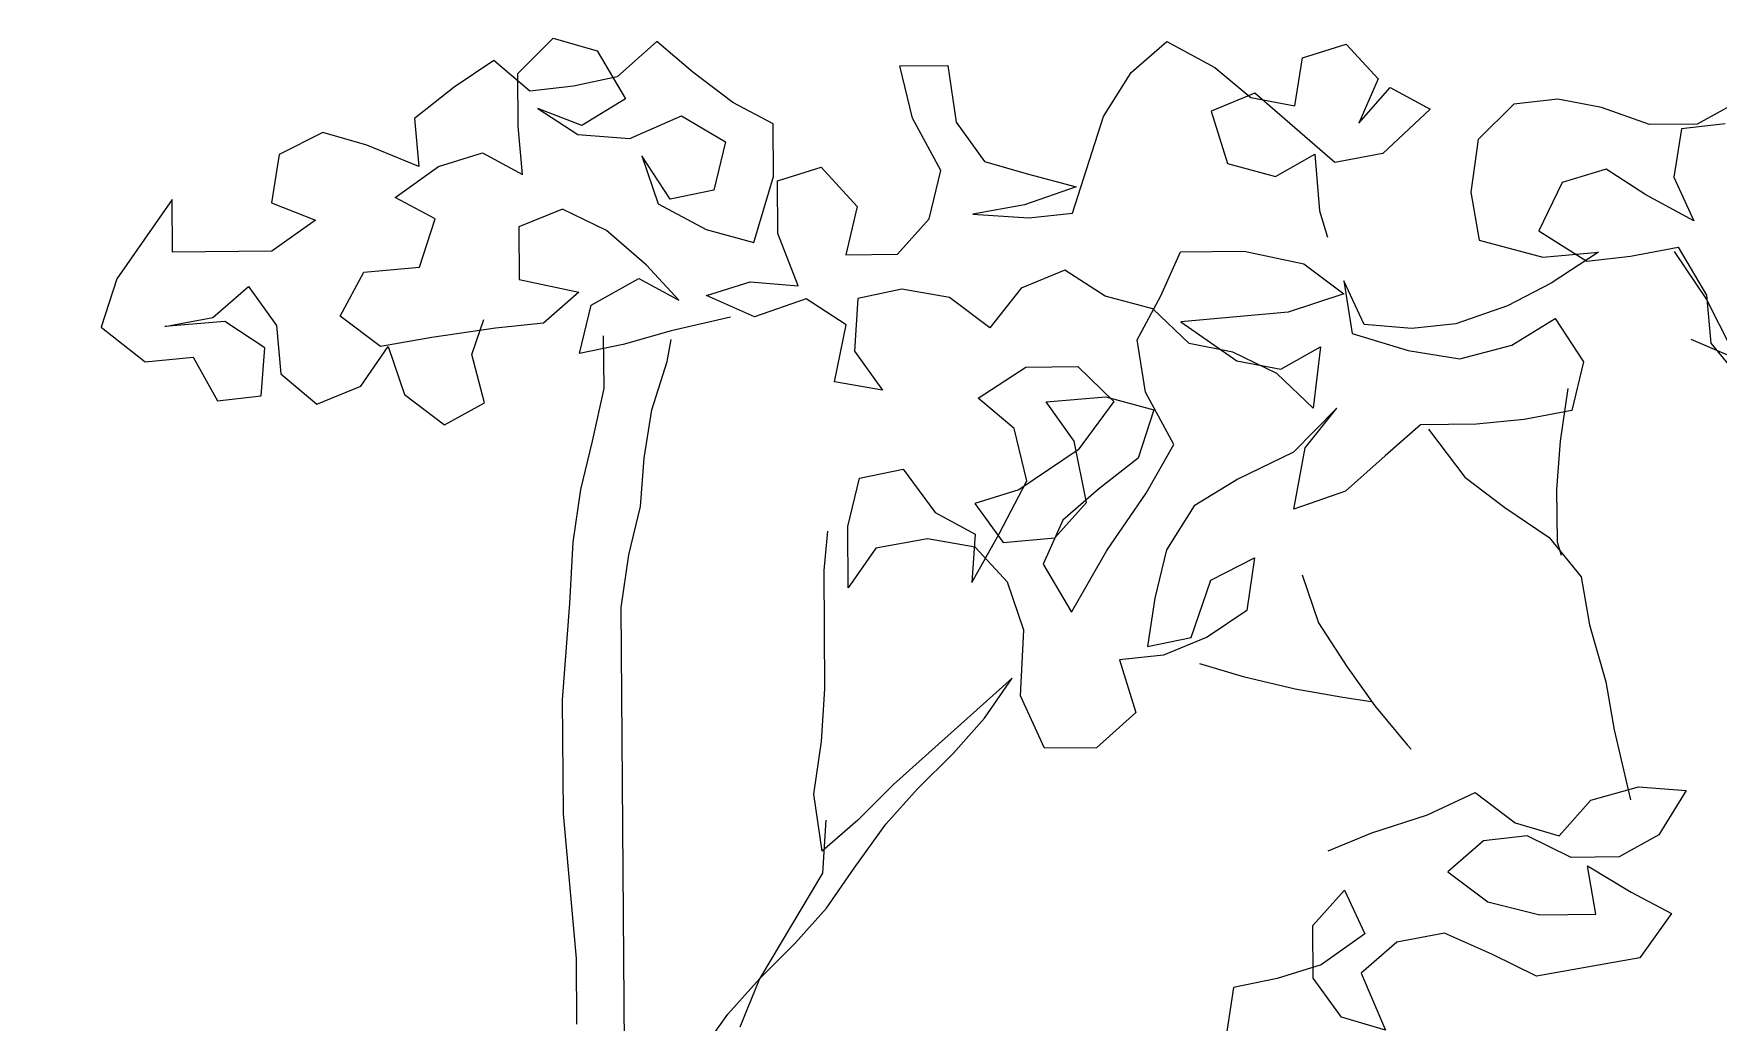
# Model space of a CAD drawing. Header units: millimetres. Extents: x 318905 to 439572, y -5133 to 105868.
# Drawn here: x 427151 to 428179, y 5027 to 5629 of the extents above; entities that cross this region are included whole.
import ezdxf

# ---------------------------------------------------------------- set-up
doc = ezdxf.new("R2010")
doc.units = ezdxf.units.MM
doc.header["$MEASUREMENT"] = 0
doc.layers.add('0_Stylo_No__98', color=154, linetype='Continuous', lineweight=0)
doc.layers.add('INTI_Agencement_Stylo_No__101', color=252, linetype='Continuous', lineweight=0)
doc.styles.add('STYLE_GENERE_3', font='')
doc.styles.get('STYLE_GENERE_3').set_extended_font_data('Arial')
doc.dimstyles.new('STYLE_GENERE__1', dxfattribs={"dimtxt": 200, "dimasz": 142.5, "dimexe": 0.18, "dimexo": 500, "dimgap": 0.09, "dimtad": 0, "dimtih": 1, "dimtoh": 1, "dimlfac": 0.001, "dimzin": 0, "dimdsep": 46, "dimtxsty": 'STYLE_GENERE_3', "dimblk": 'ARROWHEAD_6', "dimblk1": 'ARROWHEAD_6', "dimblk2": 'ARROWHEAD_6', "dimcen": 0.09, "dimclrd": 154, "dimclre": 154, "dimclrt": 154, "dimazin": 0, "dimtfac": 1, "dimtdec": 4, "dimtmove": 0, "dimatfit": 3, "dimfxl": 0, "dimtolj": 1, "dimtzin": 0, "dimarcsym": 0})

# ---------------------------------------------------------------- blocks, each defined once
blk = doc.blocks.new('arbre6[4]', base_point=(427385.8, -574.7))
at = {"layer": 'INTI_Agencement_Stylo_No__101', "linetype": 'Continuous'}
for p, q in [((427446.8, 5605), (427468.5, 5626.6)), ((427468.5, 5626.6), (427495.3, 5618.8)), ((427531.7, 5624.5), (427507.6, 5602.9)), ((427553.8, 5605.9), (427531.7, 5624.5)), ((427821.4, 5605.7), (427843.1, 5624.6)), ((427843.1, 5624.6), (427872.4, 5608.8)), ((427925.9, 5614.7), (427952.6, 5622.9)), ((427952.6, 5622.9), (427972.2, 5601.7)), ((427432.1, 5612.9), (427407.9, 5596.6)), ((427454.1, 5594.3), (427432.1, 5612.9)), ((427495.3, 5618.8), (427512.5, 5589.5)), ((427680.2, 5609.8), (427709.4, 5610)), ((427709.4, 5610), (427714.6, 5575.3)), ((427921.3, 5585.2), (427925.9, 5614.7)), ((427447, 5572.9), (427446.8, 5605)), ((427507.6, 5602.9), (427480.9, 5597.3)), ((427578.2, 5587.4), (427553.8, 5605.9)), ((427687.8, 5577.7), (427680.2, 5609.8)), ((427804.5, 5578.8), (427821.4, 5605.7)), ((427872.4, 5608.8), (427894.5, 5590.3)), ((427972.2, 5601.7), (427960.3, 5574.8)), ((427407.9, 5596.6), (427383.7, 5577.6)), ((427480.9, 5597.3), (427454.1, 5594.3)), ((427512.5, 5589.5), (427485.9, 5573.2)), ((427896.9, 5593), (427870.2, 5582)), ((427894.5, 5590.3), (427921.3, 5585.2)), ((427945.8, 5550.6), (427896.9, 5593)), ((427960.3, 5574.8), (427979.6, 5596.4)), ((427979.6, 5596.4), (428004, 5583.3)), ((427485.9, 5573.2), (427459.1, 5583.7)), ((427459.1, 5583.7), (427483.5, 5567.8)), ((427602.7, 5574.3), (427578.2, 5587.4)), ((427870.2, 5582), (427880.2, 5550)), ((428004, 5583.3), (427975, 5556.2)), ((428055, 5586.4), (428033.3, 5564.8)), ((428081.8, 5589.3), (428055, 5586.4)), ((428108.6, 5584.2), (428081.8, 5589.3)), ((428137.8, 5573.8), (428108.6, 5584.2)), ((428191.3, 5587.6), (428167, 5574)), ((427327.8, 5569.1), (427301.2, 5555.5)), ((427354.6, 5561.3), (427327.8, 5569.1)), ((427383.7, 5577.6), (427386.4, 5548.2)), ((427449.6, 5543.4), (427447, 5572.9)), ((427515.2, 5565.4), (427546.7, 5579.1)), ((427546.7, 5579.1), (427573.6, 5563.3)), ((427602.9, 5542.1), (427602.7, 5574.3)), ((427705.1, 5545.7), (427687.8, 5577.7)), ((427714.6, 5575.3), (427731.8, 5551.3)), ((427785.5, 5519.7), (427804.5, 5578.8)), ((428167, 5574), (428137.8, 5573.8)), ((428157.3, 5571.3), (428152.7, 5541.8)), ((428184.1, 5574.2), (428157.3, 5571.3)), ((427386.4, 5548.2), (427354.6, 5561.3)), ((427483.5, 5567.8), (427515.2, 5565.4)), ((427573.6, 5563.3), (427566.5, 5533.8)), ((428033.3, 5564.8), (428028.7, 5532.6)), ((427301.2, 5555.5), (427296.5, 5526)), ((427371.9, 5529.4), (427398.5, 5548.3)), ((427398.5, 5548.3), (427425.2, 5556.6)), ((427425.2, 5556.6), (427449.6, 5543.4)), ((427539.8, 5528.2), (427522.5, 5554.8)), ((427522.5, 5554.8), (427532.5, 5525.5)), ((427731.8, 5551.3), (427758.6, 5543.6)), ((427880.2, 5550), (427909.4, 5542.2)), ((427909.4, 5542.2), (427933.6, 5555.8)), ((427933.6, 5555.8), (427936.3, 5521.1)), ((427975, 5556.2), (427945.8, 5550.6)), ((427591, 5501.9), (427602.9, 5542.1)), ((427605.4, 5539.5), (427632.1, 5547.8)), ((427605.6, 5507.4), (427605.4, 5539.5)), ((427632.1, 5547.8), (427654.1, 5523.9)), ((427698, 5516.2), (427705.1, 5545.7)), ((427758.6, 5543.6), (427787.8, 5535.8)), ((428084.6, 5538.5), (428070.2, 5508.9)), ((428111.3, 5546.7), (428084.6, 5538.5)), ((428135.7, 5530.9), (428111.3, 5546.7)), ((428152.7, 5541.8), (428165, 5515.1)), ((427235.7, 5528.1), (427202, 5479.6)), ((427235.9, 5496), (427235.7, 5528.1)), ((427396.3, 5516.2), (427371.9, 5529.4)), ((427566.5, 5533.8), (427539.8, 5528.2)), ((427787.8, 5535.8), (427756.3, 5524.8)), ((428028.7, 5532.6), (428033.8, 5503.2)), ((428165, 5515.1), (428135.7, 5530.9)), ((427296.5, 5526), (427323.4, 5515.5)), ((427474.1, 5522.2), (427447.5, 5511.3)), ((427501, 5509.1), (427474.1, 5522.2)), ((427532.5, 5525.5), (427561.8, 5509.7)), ((427654.1, 5523.9), (427647.1, 5494.4)), ((427756.3, 5524.8), (427724.7, 5519.2)), ((427724.7, 5519.2), (427758.8, 5516.8)), ((427758.8, 5516.8), (427785.5, 5519.7)), ((427936.3, 5521.1), (427941.3, 5505.1)), ((427323.4, 5515.5), (427296.7, 5496.6)), ((427386.8, 5486.7), (427396.3, 5516.2)), ((427447.5, 5511.3), (427447.7, 5479.2)), ((427525.5, 5487.9), (427501, 5509.1)), ((427561.8, 5509.7), (427591, 5501.9)), ((427618, 5475.4), (427605.6, 5507.4)), ((427678.7, 5494.7), (427698, 5516.2)), ((428070.2, 5508.9), (428099.5, 5490.4)), ((428033.8, 5503.2), (428072.8, 5492.9)), ((428126.3, 5493.4), (428155.4, 5499)), ((428155.4, 5499), (428172.7, 5469.7)), ((427296.7, 5496.6), (427235.9, 5496)), ((427352.8, 5483.7), (427386.8, 5486.7)), ((427545.1, 5466.7), (427525.5, 5487.9)), ((427647.1, 5494.4), (427678.7, 5494.7)), ((427839.4, 5469.3), (427851.4, 5496.2)), ((427851.4, 5496.2), (427890.3, 5496.6)), ((427890.3, 5496.6), (427926.8, 5488.9)), ((427926.8, 5488.9), (427951.3, 5470.4)), ((428072.8, 5492.9), (428106.8, 5495.9)), ((428106.8, 5495.9), (428077.8, 5476.9)), ((428099.5, 5490.4), (428126.3, 5493.4)), ((428153, 5496.3), (428172.7, 5467)), ((427202, 5479.6), (427192.5, 5450.1)), ((427338.4, 5456.8), (427352.8, 5483.7)), ((427447.7, 5479.2), (427484.2, 5471.5)), ((427491.6, 5463.5), (427520.7, 5479.8)), ((427520.7, 5479.8), (427545.1, 5466.7)), ((427562.1, 5469.5), (427588.8, 5477.8)), ((427588.8, 5477.8), (427618, 5475.4)), ((427780.9, 5484.9), (427754.2, 5473.9)), ((427805.4, 5469), (427780.9, 5484.9)), ((427963.6, 5451.7), (427951.2, 5478.4)), ((427951.2, 5478.4), (427956.4, 5446.3)), ((428077.8, 5476.9), (428051.1, 5463.2)), ((427260.6, 5456.1), (427282.3, 5475)), ((427282.3, 5475), (427299.5, 5451.1)), ((427484.2, 5471.5), (427462.5, 5452.5)), ((427591.4, 5456.4), (427562.1, 5469.5)), ((427622.9, 5467.4), (427591.4, 5456.4)), ((427647.4, 5451.5), (427622.9, 5467.4)), ((427654.5, 5467.7), (427652.4, 5435.5)), ((427681.3, 5473.3), (427654.5, 5467.7)), ((427710.5, 5468.2), (427681.3, 5473.3)), ((427735, 5449.7), (427710.5, 5468.2)), ((427754.2, 5473.9), (427735, 5449.7)), ((427834.6, 5461.3), (427805.4, 5469)), ((427825, 5442.4), (427839.4, 5469.3)), ((427951.3, 5470.4), (427917.3, 5459.3)), ((428172.7, 5469.7), (428175.3, 5440.3)), ((428172.7, 5467), (428187.5, 5437.7)), ((427231.4, 5450.5), (427260.6, 5456.1)), ((427362.9, 5438.3), (427338.4, 5456.8)), ((427484.5, 5434), (427491.6, 5463.5)), ((427576.8, 5456.3), (427540.4, 5447.9)), ((427856.7, 5440.1), (427834.6, 5461.3)), ((427885.7, 5456.4), (427851.7, 5453.4)), ((427917.3, 5459.3), (427885.7, 5456.4)), ((428051.1, 5463.2), (428019.6, 5452.2)), ((427192.5, 5450.1), (427219.4, 5428.9)), ((427267.9, 5453.5), (427231.4, 5450.5)), ((427292.3, 5437.6), (427267.9, 5453.5)), ((427299.5, 5451.1), (427302.2, 5421.7)), ((427433.3, 5449.6), (427394.4, 5443.9)), ((427418.8, 5433.4), (427426, 5454.9)), ((427462.5, 5452.5), (427433.3, 5449.6)), ((427540.4, 5447.9), (427511.2, 5439.6)), ((427640.3, 5416.7), (427647.4, 5451.5)), ((427851.7, 5453.4), (427885.9, 5429.6)), ((427956.4, 5446.3), (427990.5, 5435.9)), ((427992.8, 5449.3), (427963.6, 5451.7)), ((428019.6, 5452.2), (427992.8, 5449.3)), ((428053.7, 5439.2), (428080.3, 5455.5)), ((428080.3, 5455.5), (428097.6, 5428.9)), ((427290.1, 5408.2), (427292.3, 5437.6)), ((427350.9, 5414.1), (427367.7, 5438.3)), ((427394.4, 5443.9), (427362.9, 5438.3)), ((427367.7, 5438.3), (427377.7, 5409)), ((427511.2, 5439.6), (427484.5, 5434)), ((427499, 5444.8), (427499.3, 5412.7)), ((427538.1, 5429.1), (427540.4, 5442.5)), ((427652.4, 5435.5), (427669.6, 5411.6)), ((427830.1, 5410.4), (427825, 5442.4)), ((427883.5, 5434.9), (427856.7, 5440.1)), ((427912.7, 5424.5), (427937, 5438.1)), ((427937, 5438.1), (427932.4, 5400.6)), ((427990.5, 5435.9), (428022.1, 5430.8)), ((428022.1, 5430.8), (428053.7, 5439.2)), ((428163.1, 5442.8), (428199.8, 5427.1)), ((428175.3, 5440.3), (428195, 5416.3)), ((427219.4, 5428.9), (427248.6, 5431.9)), ((427248.6, 5431.9), (427263.4, 5405.2)), ((427426.4, 5404), (427418.8, 5433.4)), ((427528.6, 5399.6), (427538.1, 5429.1)), ((427728, 5406.8), (427757, 5425.8)), ((427757, 5425.8), (427788.7, 5426.1)), ((427788.7, 5426.1), (427810.7, 5404.8)), ((427910.3, 5421.8), (427883.5, 5434.9)), ((427885.9, 5429.6), (427912.7, 5424.5)), ((428097.6, 5428.9), (428090.5, 5399.3)), ((427302.2, 5421.7), (427324.2, 5403.1)), ((427669.6, 5411.6), (427640.3, 5416.7)), ((427932.4, 5400.6), (427910.3, 5421.8)), ((427263.4, 5405.2), (427290.1, 5408.2)), ((427324.2, 5403.1), (427350.9, 5414.1)), ((427377.7, 5409), (427402.1, 5390.4)), ((427499.3, 5412.7), (427492.2, 5380.5)), ((427750, 5388.2), (427728, 5406.8)), ((427769.4, 5404.5), (427805.8, 5407.5)), ((427786.6, 5380.5), (427769.4, 5404.5)), ((427810.7, 5404.8), (427789, 5375.2)), ((427805.8, 5407.5), (427835.1, 5399.7)), ((427847.4, 5378.4), (427830.1, 5410.4)), ((428088, 5412.7), (428083.3, 5380.5)), ((427402.1, 5390.4), (427426.4, 5404)), ((427523.9, 5370.1), (427528.6, 5399.6)), ((427835.1, 5399.7), (427825.6, 5370.2)), ((427947, 5400.7), (427920.4, 5373.7)), ((427927.7, 5376.5), (427947, 5400.7)), ((428090.5, 5399.3), (428061.3, 5393.7)), ((427757.6, 5356.2), (427750, 5388.2)), ((427998.1, 5390.5), (427976.4, 5371.5)), ((428032.2, 5390.8), (427998.1, 5390.5)), ((428003, 5387.8), (428025.1, 5358.6)), ((428061.3, 5393.7), (428032.2, 5390.8)), ((427492.2, 5380.5), (427485.1, 5351)), ((427789, 5375.2), (427752.7, 5350.8)), ((427794.1, 5343.1), (427786.6, 5380.5)), ((427830.6, 5348.8), (427847.4, 5378.4)), ((427920.4, 5373.7), (427886.5, 5357.3)), ((427920.7, 5338.9), (427927.7, 5376.5)), ((428083.3, 5380.5), (428081.1, 5351.1)), ((427521.7, 5340.7), (427523.9, 5370.1)), ((427655.4, 5357.9), (427682.1, 5363.5)), ((427682.1, 5363.5), (427701.7, 5336.9)), ((427825.6, 5370.2), (427801.4, 5351.2)), ((427976.4, 5371.5), (427952.2, 5349.9)), ((427648.3, 5328.4), (427655.4, 5357.9)), ((427740.8, 5323.9), (427757.6, 5356.2)), ((427886.5, 5357.3), (427859.8, 5341)), ((428025.1, 5358.6), (428049.6, 5340.1)), ((427485.1, 5351), (427480.5, 5318.9)), ((427752.7, 5350.8), (427726, 5342.5)), ((427774.8, 5321.5), (427794.1, 5343.1)), ((427801.4, 5351.2), (427779.6, 5332.3)), ((427806.5, 5313.8), (427830.6, 5348.8)), ((427952.2, 5349.9), (427920.7, 5338.9)), ((428081.1, 5351.1), (428081.4, 5319)), ((427514.6, 5311.2), (427521.7, 5340.7)), ((427701.7, 5336.9), (427726.2, 5323.8)), ((427726, 5342.5), (427743.2, 5318.6)), ((427859.8, 5341), (427843, 5314.1)), ((428049.6, 5340.1), (428076.5, 5321.6)), ((427633.9, 5301.5), (427636.2, 5325.6)), ((427648.6, 5291), (427648.3, 5328.4)), ((427724, 5294.3), (427740.8, 5323.9)), ((427726.2, 5323.8), (427724, 5294.3)), ((427779.6, 5332.3), (427767.7, 5305.4)), ((427480.5, 5318.9), (427478.4, 5281.4)), ((427665.4, 5315.2), (427648.6, 5291)), ((427697, 5320.8), (427665.4, 5315.2)), ((427726.2, 5315.7), (427697, 5320.8)), ((427745.8, 5294.5), (427726.2, 5315.7)), ((427743.2, 5318.6), (427774.8, 5321.5)), ((427784.9, 5276.1), (427806.5, 5313.8)), ((427843, 5314.1), (427835.9, 5284.6)), ((428076.5, 5321.6), (428096.1, 5297.7)), ((428081.4, 5319), (428083.9, 5311)), ((427510, 5279), (427514.6, 5311.2)), ((427767.7, 5305.4), (427784.9, 5276.1)), ((427869.9, 5295.6), (427896.6, 5309.3)), ((427896.6, 5309.3), (427891.9, 5277.1)), ((427634.4, 5229.3), (427633.9, 5301.5)), ((427755.8, 5265.2), (427745.8, 5294.5)), ((427858, 5260.7), (427869.9, 5295.6)), ((427925.8, 5298.8), (427935.8, 5269.5)), ((428096.1, 5297.7), (428101.2, 5268.3)), ((427478.4, 5281.4), (427473.9, 5222.5)), ((427835.9, 5284.6), (427831.3, 5255.1)), ((427512, 5011.3), (427510, 5279)), ((427891.9, 5277.1), (427867.7, 5260.8)), ((427753.7, 5225), (427755.8, 5265.2)), ((427831.3, 5255.1), (427858, 5260.7)), ((427867.7, 5260.8), (427841.1, 5249.9)), ((427935.8, 5269.5), (427953, 5242.9)), ((428101.2, 5268.3), (428111.2, 5233.6)), ((427841.1, 5249.9), (427814.3, 5247)), ((427814.3, 5247), (427824.3, 5214.9)), ((427863, 5244.7), (427889.8, 5236.9)), ((427953, 5242.9), (427970.2, 5218.9)), ((427748.7, 5235.7), (427676.2, 5170.8)), ((427731.9, 5211.4), (427748.7, 5235.7)), ((427889.8, 5236.9), (427921.5, 5229.2)), ((428111.2, 5233.6), (428116.3, 5204.2)), ((427473.9, 5222.5), (427474.5, 5152.9)), ((427632.2, 5197.1), (427634.4, 5229.3)), ((427768.5, 5193), (427753.7, 5225)), ((427921.5, 5229.2), (427950.7, 5224.1)), ((427950.7, 5224.1), (427967.8, 5221.6)), ((427712.6, 5189.8), (427731.9, 5211.4)), ((427824.3, 5214.9), (427800.1, 5193.3)), ((427970.2, 5218.9), (427989.9, 5195)), ((428116.3, 5204.2), (428126.3, 5161.4)), ((427627.6, 5165), (427632.2, 5197.1)), ((427690.8, 5168.2), (427712.6, 5189.8)), ((427800.1, 5193.3), (427768.5, 5193)), ((427989.9, 5195), (427992.3, 5192.4)), ((427676.2, 5170.8), (427654.5, 5149.1)), ((427671.5, 5146.6), (427690.8, 5168.2)), ((428102, 5161.2), (428131.1, 5169.5)), ((428131.1, 5169.5), (428160.3, 5167.1)), ((427632.7, 5130.2), (427627.6, 5165)), ((428002.3, 5152.3), (428031.4, 5165.9)), ((428031.4, 5165.9), (428055.9, 5147.4)), ((428082.7, 5139.6), (428102, 5161.2)), ((428160.3, 5167.1), (428143.5, 5140.2)), ((427474.5, 5152.9), (427482.4, 5064.6)), ((427654.5, 5149.1), (427632.7, 5130.2)), ((427635, 5149), (427632.8, 5116.8)), ((427968.4, 5141.3), (428002.3, 5152.3)), ((427652.3, 5119.7), (427671.5, 5146.6)), ((427941.7, 5130.3), (427968.4, 5141.3)), ((428063.2, 5139.5), (428036.5, 5136.5)), ((428055.9, 5147.4), (428082.7, 5139.6)), ((428090.1, 5126.3), (428063.2, 5139.5)), ((428143.5, 5140.2), (428119.3, 5126.6)), ((428036.5, 5136.5), (428014.8, 5117.6)), ((427632.8, 5116.8), (427594.4, 5052.2)), ((427635.4, 5095.4), (427652.3, 5119.7)), ((428014.8, 5117.6), (428039.2, 5099.1)), ((428119.3, 5126.6), (428090.1, 5126.3)), ((428105, 5091.7), (428099.9, 5121.1)), ((428099.9, 5121.1), (428126.7, 5105.2)), ((427932.3, 5084.7), (427951.6, 5106.3)), ((427951.6, 5106.3), (427964, 5079.7)), ((428039.2, 5099.1), (428070.9, 5091.3)), ((428126.7, 5105.2), (428151.2, 5092.1)), ((427616.1, 5073.9), (427635.4, 5095.4)), ((428070.9, 5091.3), (428105, 5091.7)), ((428151.2, 5092.1), (428131.9, 5065.1)), ((427932.5, 5052.6), (427932.3, 5084.7)), ((427964, 5079.7), (427937.3, 5060.7)), ((428012.6, 5080.1), (427983.5, 5074.5)), ((428041.9, 5067), (428012.6, 5080.1)), ((427594.4, 5052.2), (427616.1, 5073.9)), ((427983.5, 5074.5), (427961.7, 5055.6)), ((428068.8, 5053.9), (428041.9, 5067)), ((427482.4, 5064.6), (427482.7, 5024.5)), ((427937.3, 5060.7), (427910.6, 5052.4)), ((427961.7, 5055.6), (427976.6, 5020.9)), ((428131.9, 5065.1), (428068.8, 5053.9)), ((427575.1, 5030.7), (427594.4, 5052.2)), ((427594.4, 5052.2), (427582.5, 5022.7)), ((427883.9, 5046.8), (427879.3, 5017.3)), ((427910.6, 5052.4), (427883.9, 5046.8)), ((427949.7, 5028.7), (427932.5, 5052.6)), ((427555.8, 5003.7), (427575.1, 5030.7)), ((427976.6, 5020.9), (427949.7, 5028.7))]:
    blk.add_line(p, q, dxfattribs=at)
blk = doc.blocks.new('*D139')
at = {"layer": '0_Stylo_No__98', "linetype": 'Continuous'}
for p, q in [((421926.9, 7634.3), (421926.9, 7746.8)), ((422001.9, 7559.3), (421851.9, 7709.3)), ((422426.9, 7634.3), (421786.2, 7634.3)), ((421926.9, 3655.7), (421926.9, 7634.3)), ((421926.9, -597.5), (421926.9, 3381.1)), ((421851.9, -522.5), (422001.9, -672.5)), ((422426.9, -597.5), (421786.2, -597.5)), ((421926.9, -710), (421926.9, -597.5))]:
    blk.add_line(p, q, dxfattribs=at)
at = {"layer": '0_Stylo_No__98', "insert": (421659.9, 3418.4), "char_height": 200, "attachment_point": 7, "style": 'STYLE_GENERE_3'}
blk.add_mtext('\\A1;{\\pql;\\fArial|b0|i0|c0|p34;8,23}', dxfattribs=at)
blk = doc.blocks.new('ARROWHEAD_6')
at = {"color": 0, "linetype": 'Continuous', "lineweight": 0}
for p, q in [((-0.5, -0.5), (0.5, 0.5)), ((0, 0), (-1, 0))]:
    blk.add_line(p, q, dxfattribs=at)

msp = doc.modelspace()

# ---------------------------------------------------------------- block references
at = {"layer": 'INTI_Agencement_Stylo_No__101', "linetype": 'Continuous'}
msp.add_blockref('arbre6[4]', (427385.764, -574.723), dxfattribs=at)

# ---------------------------------------------------------------- dimensions: what is measured, and where the dimension line sits
at = {"color": 154, "linetype": 'Continuous', "lineweight": 0}
dim = msp.add_linear_dim(base=(421926.861, 7634.319), p1=(426488.936, -597.466), p2=(427452.003, 7634.319), angle=90, dimstyle='STYLE_GENERE__1', dxfattribs=at)
dim.commit()
dim.dimension.update_dxf_attribs({"geometry": '*D139', "text_midpoint": (421955.059, 3518.427), "dimtype": 160})

doc.saveas('drawing.dxf')
